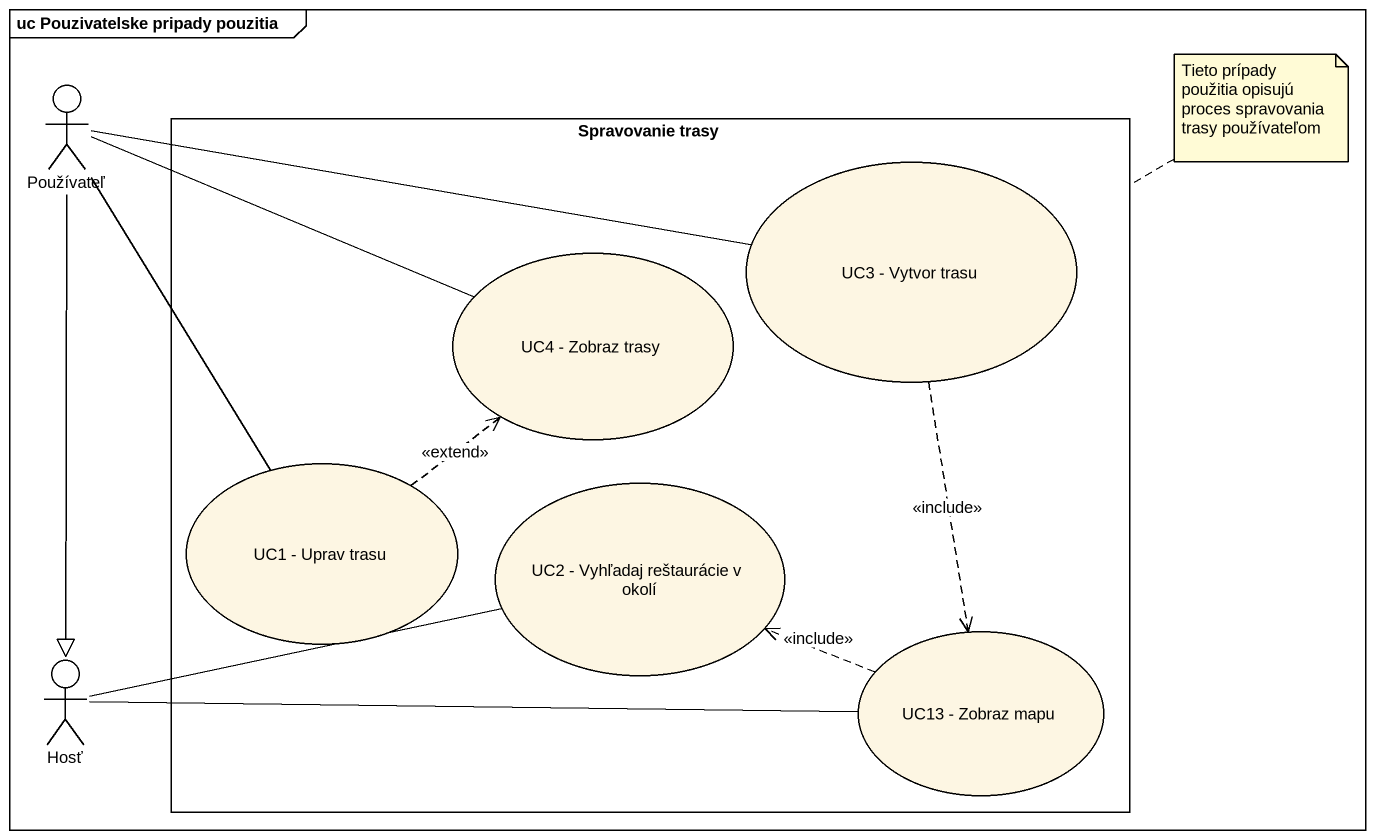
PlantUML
@startuml
mainframe uc Pouzivatelske pripady pouzitia
actor Používateľ
rectangle "Spravovanie trasy" as Spravovanie_trasy {
  usecase "UC3 - Vytvor trasu" as UC3_Vytvor_trasu
  usecase "UC4 - Zobraz trasy" as UC4_Zobraz_trasy
  usecase "UC1 - Uprav trasu" as UC1_Uprav_trasu
  usecase "UC2 - Vyhľadaj reštaurácie v okolí" as UC2_Vyhľadaj_reštaurácie_v
  usecase "UC13 - Zobraz mapu" as UC13_Zobraz_mapu
}
actor Hosť
Používateľ -right- UC3_Vytvor_trasu
Používateľ -right- UC4_Zobraz_trasy
Používateľ -- UC1_Uprav_trasu
Používateľ --|> Hosť
UC3_Vytvor_trasu ..> UC13_Zobraz_mapu : <<include>>
UC1_Uprav_trasu .up.> UC4_Zobraz_trasy : <<extend>>
UC13_Zobraz_mapu .left.> UC2_Vyhľadaj_reštaurácie_v : <<include>>
Hosť -right- UC2_Vyhľadaj_reštaurácie_v
Hosť -right- UC13_Zobraz_mapu
note right of Spravovanie_trasy : Tieto prípady použitia opisujú proces spravovania trasy používateľom
@enduml
